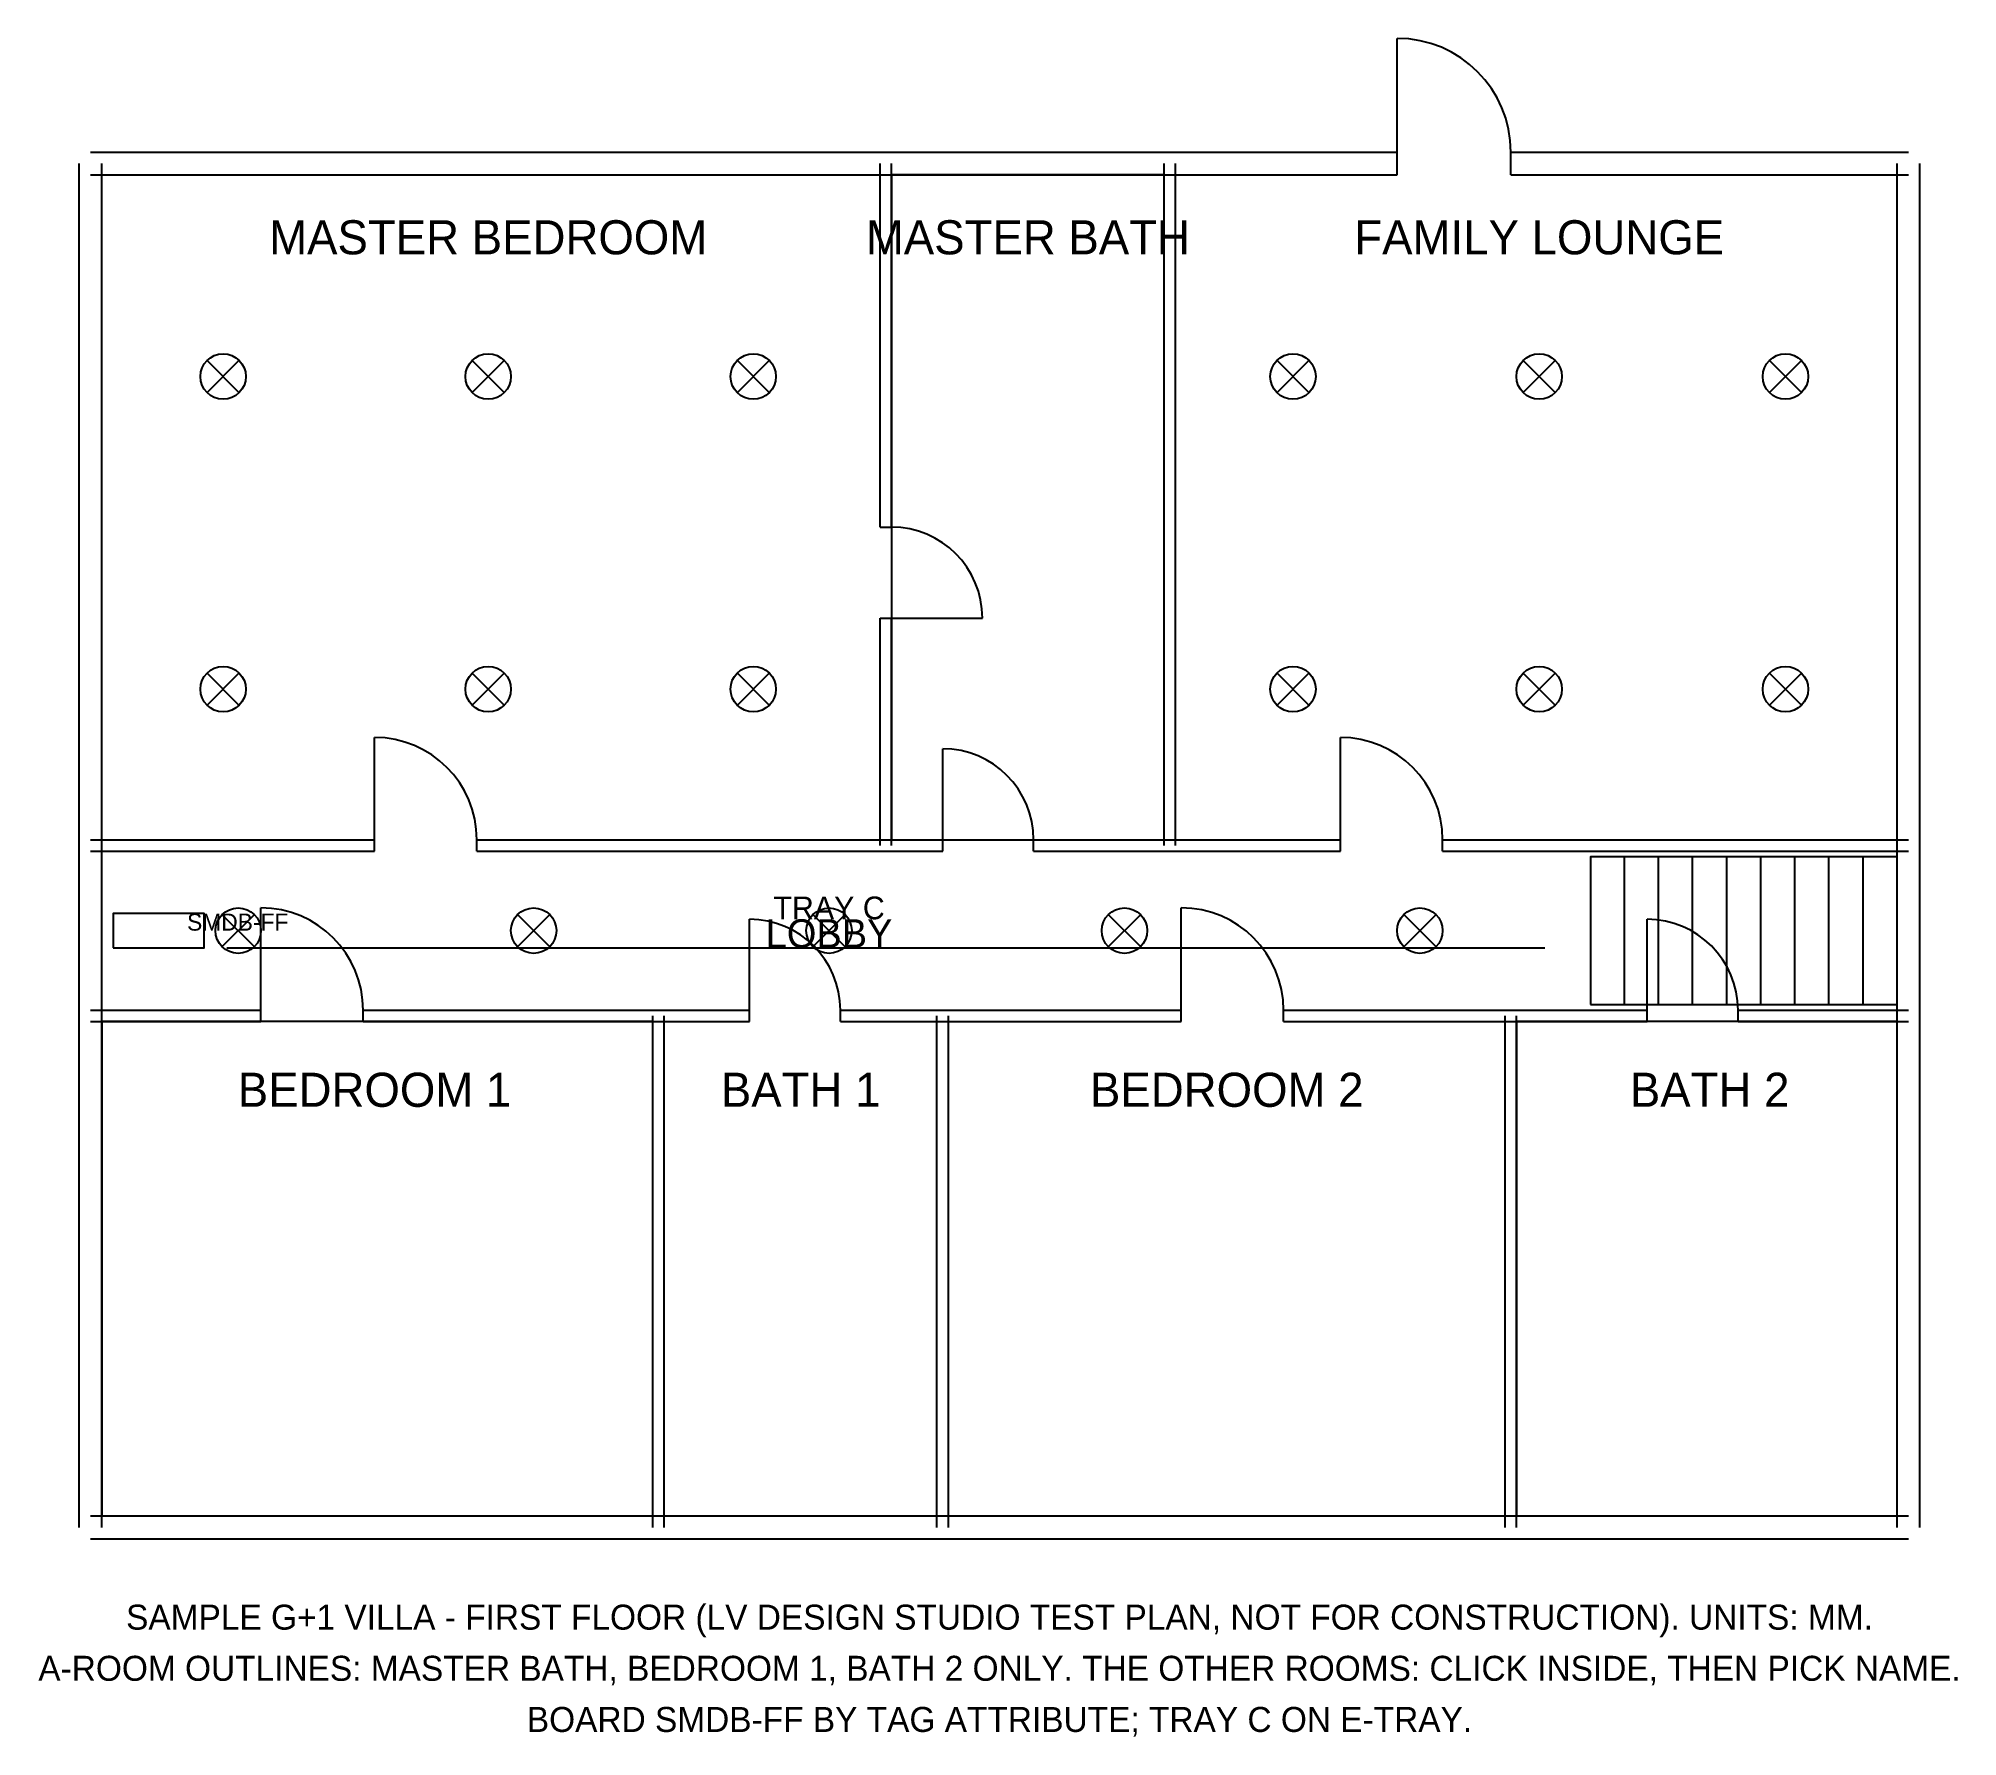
# Model space of a CAD drawing. Header units: millimetres. Extents: x -459 to 16432, y -1841 to 13100.
import ezdxf
from ezdxf.enums import TextEntityAlignment as Align

# ---------------------------------------------------------------- set-up
doc = ezdxf.new("R2010")
doc.units = ezdxf.units.MM
doc.layers.get('0').update_dxf_attribs({"linetype": 'CONTINUOUS'})
for name, color, linetype in [('A-DOOR', 30, 'CONTINUOUS'), ('A-ROOM', 9, 'CONTINUOUS'), ('A-ROOM-NAME', 7, 'CONTINUOUS'), ('A-STAIR', 8, 'CONTINUOUS'), ('A-WALL', 8, 'CONTINUOUS'), ('E-BOARD', 1, 'CONTINUOUS'), ('E-LIGHT', 2, 'CONTINUOUS'), ('E-TRAY', 4, 'CONTINUOUS'), ('NOTES', 7, 'CONTINUOUS')]:
    doc.layers.add(name, color=color, linetype=linetype)

# ---------------------------------------------------------------- blocks, each defined once
blk = doc.blocks.new('DB-PANEL')
blk.add_lwpolyline([(-400, -150), (400, -150), (400, 150), (-400, 150)], close=True)
blk.add_attdef('TAG', (250, 250), '', height=150)
blk = doc.blocks.new('L1')
for p, q in [((-140, -140), (140, 140)), ((-140, 140), (140, -140))]:
    blk.add_line(p, q)
blk.add_circle((0, 0), 200)
blk.add_attdef('CCT', (250, 0), '', height=150)

msp = doc.modelspace()

# ---------------------------------------------------------------- linework, layer by layer
at = {"layer": 'A-DOOR'}
for p, q in [((11500, 12100), (11500, 13100)), ((7050, 8000), (7850, 8000)), ((2500, 6050), (2500, 6950)), ((11000, 6050), (11000, 6950)), ((7500, 6050), (7500, 6850)), ((1500, 4550), (1500, 5450)), ((9600, 4550), (9600, 5450)), ((5800, 4550), (5800, 5350)), ((13700, 4550), (13700, 5350))]:
    msp.add_line(p, q, dxfattribs=at)
for centre, radius in [((11500, 12100), 1000), ((7050, 8000), 800), ((2500, 6050), 900), ((11000, 6050), 900), ((7500, 6050), 800), ((1500, 4550), 900), ((9600, 4550), 900), ((5800, 4550), 800), ((13700, 4550), 800)]:
    msp.add_arc(centre, radius, 0, 90, dxfattribs=at)
at = {"layer": 'A-ROOM'}
for points in [[(7050, 6050), (9450, 6050), (9450, 11900), (7050, 11900)], [(100, 100), (4950, 100), (4950, 4450), (100, 4450)], [(12550, 100), (15900, 100), (15900, 4450), (12550, 4450)]]:
    msp.add_lwpolyline(points, close=True, dxfattribs=at)
at = {"layer": 'A-STAIR'}
for p, q in [((13500, 4600), (13500, 5900)), ((13800, 4600), (13800, 5900)), ((14100, 4600), (14100, 5900)), ((14400, 4600), (14400, 5900)), ((14700, 4600), (14700, 5900)), ((15000, 4600), (15000, 5900)), ((15300, 4600), (15300, 5900)), ((15600, 4600), (15600, 5900))]:
    msp.add_line(p, q, dxfattribs=at)
msp.add_lwpolyline([(13200, 4600), (15900, 4600), (15900, 5900), (13200, 5900)], close=True, dxfattribs=at)
at = {"layer": 'A-WALL'}
for p, q in [((-100, 0), (-100, 12000)), ((0, 12100), (11500, 12100)), ((100, 0), (100, 12000)), ((6950, 8800), (6950, 12000)), ((7050, 8800), (7050, 12000)), ((9450, 6000), (9450, 12000)), ((9550, 6000), (9550, 12000)), ((11500, 11900), (11500, 12100)), ((12500, 12100), (16000, 12100)), ((12500, 11900), (12500, 12100)), ((15900, 0), (15900, 12000)), ((16100, 0), (16100, 12000)), ((0, 11900), (11500, 11900)), ((12500, 11900), (16000, 11900)), ((6950, 8800), (7050, 8800)), ((6950, 6000), (6950, 8000)), ((6950, 8000), (7050, 8000)), ((7050, 6000), (7050, 8000)), ((0, 6050), (2500, 6050)), ((0, 5950), (2500, 5950)), ((2500, 5950), (2500, 6050)), ((3400, 6050), (7500, 6050)), ((3400, 5950), (3400, 6050)), ((3400, 5950), (7500, 5950)), ((7500, 5950), (7500, 6050)), ((8300, 6050), (11000, 6050)), ((8300, 5950), (8300, 6050)), ((8300, 5950), (11000, 5950)), ((11000, 5950), (11000, 6050)), ((11900, 6050), (16000, 6050)), ((11900, 5950), (11900, 6050)), ((11900, 5950), (16000, 5950)), ((0, 4550), (1500, 4550)), ((0, 4450), (1500, 4450)), ((1500, 4450), (1500, 4550)), ((2400, 4550), (5800, 4550)), ((2400, 4450), (2400, 4550)), ((2400, 4450), (5800, 4450)), ((4950, 0), (4950, 4500)), ((5050, 0), (5050, 4500)), ((5800, 4450), (5800, 4550)), ((6600, 4550), (9600, 4550)), ((6600, 4450), (6600, 4550)), ((6600, 4450), (9600, 4450)), ((7450, 0), (7450, 4500)), ((7550, 0), (7550, 4500)), ((9600, 4450), (9600, 4550)), ((10500, 4550), (13700, 4550)), ((10500, 4450), (10500, 4550)), ((10500, 4450), (13700, 4450)), ((12450, 0), (12450, 4500)), ((12550, 0), (12550, 4500)), ((13700, 4450), (13700, 4550)), ((14500, 4550), (16000, 4550)), ((14500, 4450), (14500, 4550)), ((14500, 4450), (16000, 4450)), ((0, 100), (16000, 100)), ((0, -100), (16000, -100))]:
    msp.add_line(p, q, dxfattribs=at)
at = {"layer": 'E-TRAY'}
msp.add_lwpolyline([(1200, 5100), (12800, 5100)], dxfattribs=at)

# ---------------------------------------------------------------- block references
at = {"layer": 'E-BOARD'}
ref = msp.add_blockref('DB-PANEL', (600, 5250), dxfattribs=at)
ref.add_attrib('TAG', 'SMDB-FF', (850, 5250), dxfattribs={"height": 150})
at = {"layer": 'E-LIGHT'}
for p in [(1167, 10125), (3500, 10125), (5833, 10125), (10583, 10125), (12750, 10125), (14917, 10125), (1167, 7375), (3500, 7375), (5833, 7375), (10583, 7375), (12750, 7375), (14917, 7375), (1300, 5250), (3900, 5250), (6500, 5250), (9100, 5250), (11700, 5250)]:
    msp.add_blockref('L1', p, dxfattribs=at)

# ---------------------------------------------------------------- texts
at = {"layer": 'A-ROOM-NAME'}
for s, height, p in [('MASTER BEDROOM', 300, (3500, 11200)), ('MASTER BATH', 300, (8250, 11200)), ('FAMILY LOUNGE', 300, (12750, 11200)), ('LOBBY', 250, (6500, 5100)), ('BEDROOM 1', 300, (2500, 3700)), ('BATH 1', 300, (6250, 3700)), ('BEDROOM 2', 300, (10000, 3700)), ('BATH 2', 300, (14250, 3700))]:
    msp.add_text(s, height=height, dxfattribs=at).set_placement(p, align=Align.CENTER)
at = {"layer": 'E-TRAY'}
msp.add_text('TRAY C', height=200, dxfattribs=at).set_placement((6500, 5350), align=Align.CENTER)
at = {"layer": 'NOTES'}
for s, p in [('SAMPLE G+1 VILLA - FIRST FLOOR (LV DESIGN STUDIO TEST PLAN, NOT FOR CONSTRUCTION). UNITS: MM.', (8000, -900)), ('A-ROOM OUTLINES: MASTER BATH, BEDROOM 1, BATH 2 ONLY. THE OTHER ROOMS: CLICK INSIDE, THEN PICK NAME.', (8000, -1350)), ('BOARD SMDB-FF BY TAG ATTRIBUTE; TRAY C ON E-TRAY.', (8000, -1800))]:
    msp.add_text(s, height=220, dxfattribs=at).set_placement(p, align=Align.CENTER)

doc.saveas('drawing.dxf')
